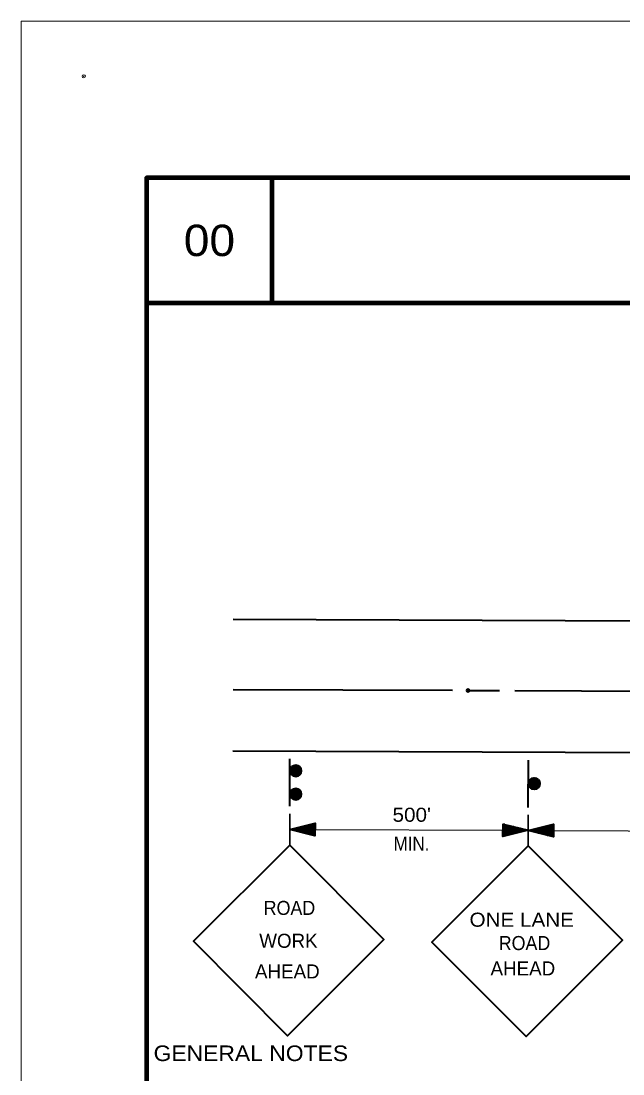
# Model space of a CAD drawing. Extents: x 1.859 to 2.776, y -0.604 to 0.105.
# Drawn here: x 1.8591 to 2.059, y -0.2446 to 0.1048 of the extents above; entities that cross this region are included whole.
import ezdxf
from ezdxf.enums import TextEntityAlignment as Align

# ---------------------------------------------------------------- set-up
doc = ezdxf.new("R2010")
doc.units = 0
doc.header["$LTSCALE"] = 0.0021
doc.header["$PDMODE"] = 32
doc.header["$PDSIZE"] = 0.00105
for name, color, linetype, lineweight in [('1', 7, 'Continuous', 35), ('10', 7, 'Continuous', 35), ('2', 7, 'Continuous', 13), ('9', 7, 'Continuous', 25)]:
    doc.layers.add(name, color=color, linetype=linetype, lineweight=lineweight)

msp = doc.modelspace()

# ---------------------------------------------------------------- linework, layer by layer
at = {"layer": '1', "lineweight": 100}
for p, q in [((1.942417, 0.052833), (1.942417, 0.011167)), ((1.942417, 0.011167), (1.90075, 0.011167))]:
    msp.add_line(p, q, dxfattribs=at)
at = {"layer": '1', "lineweight": 40}
for p, q in [((1.929583, -0.093667), (2.726667, -0.09675)), ((1.9295, -0.117), (2.002417, -0.11725)), ((2.007583, -0.117333), (2.018, -0.117333)), ((2.023167, -0.117333), (2.07575, -0.117583)), ((1.929417, -0.137417), (2.7265, -0.1405)), ((2.027583, -0.156167), (2.027667, -0.140417))]:
    msp.add_line(p, q, dxfattribs=at)
at = {"layer": '1'}
for p, q in [((1.948417, -0.143917), (1.950333, -0.142)), ((1.948417, -0.143667), (1.950083, -0.142)), ((1.948417, -0.144083), (1.9505, -0.142)), ((1.948417, -0.144333), (1.95075, -0.142)), ((1.948417, -0.144583), (1.950917, -0.142083)), ((1.9485, -0.143333), (1.949667, -0.142083)), ((1.948583, -0.144667), (1.951083, -0.142167)), ((1.948667, -0.144833), (1.95125, -0.14225)), ((1.94875, -0.145083), (1.951417, -0.142333)), ((1.948833, -0.14525), (1.951583, -0.1425)), ((1.948917, -0.145333), (1.951667, -0.142583)), ((1.949167, -0.1455), (1.951917, -0.14275)), ((1.94925, -0.145583), (1.952, -0.142833)), ((1.949417, -0.14575), (1.952083, -0.143083)), ((1.949667, -0.14575), (1.952167, -0.14325)), ((1.949917, -0.145833), (1.95225, -0.143417)), ((1.950083, -0.145833), (1.95225, -0.143667)), ((1.95025, -0.145833), (1.952333, -0.143833)), ((1.950417, -0.145917), (1.95225, -0.144083)), ((1.95075, -0.145833), (1.95225, -0.144333)), ((1.951, -0.145833), (1.952167, -0.144583)), ((2.027667, -0.148167), (2.029583, -0.14625)), ((2.027667, -0.147917), (2.029333, -0.14625)), ((2.027667, -0.148333), (2.02975, -0.14625)), ((2.027667, -0.148583), (2.03, -0.14625)), ((2.027667, -0.148833), (2.030167, -0.146333)), ((2.02775, -0.147583), (2.028917, -0.146333)), ((2.027833, -0.148917), (2.030333, -0.146417)), ((2.027917, -0.149083), (2.0305, -0.1465)), ((2.028, -0.149333), (2.030667, -0.146583)), ((2.028083, -0.1495), (2.030833, -0.14675)), ((1.948417, -0.151667), (1.950333, -0.14975)), ((1.948417, -0.151417), (1.950083, -0.14975)), ((1.948417, -0.151833), (1.9505, -0.14975)), ((1.948417, -0.152083), (1.95075, -0.14975)), ((1.948417, -0.152333), (1.950917, -0.149833)), ((1.9485, -0.151083), (1.949667, -0.149833)), ((1.948583, -0.152417), (1.951083, -0.149917)), ((1.948667, -0.152583), (1.95125, -0.15)), ((1.94875, -0.152833), (1.951417, -0.150083)), ((1.948833, -0.153), (1.951583, -0.15025)), ((2.028167, -0.149583), (2.030917, -0.146833)), ((2.028417, -0.14975), (2.031167, -0.147)), ((2.0285, -0.149833), (2.03125, -0.147083)), ((2.028667, -0.15), (2.031333, -0.147333)), ((2.028917, -0.15), (2.031417, -0.1475)), ((2.029167, -0.150083), (2.0315, -0.147667)), ((2.029333, -0.150083), (2.0315, -0.147917)), ((2.0295, -0.150083), (2.031583, -0.148083)), ((2.029667, -0.150167), (2.0315, -0.148333)), ((2.03, -0.150083), (2.0315, -0.148583)), ((2.03025, -0.150083), (2.031417, -0.148833)), ((1.948917, -0.153083), (1.951667, -0.150333)), ((1.949167, -0.15325), (1.951917, -0.1505)), ((1.94925, -0.153333), (1.952, -0.150583)), ((1.949417, -0.1535), (1.952083, -0.150833)), ((1.949667, -0.1535), (1.952167, -0.151)), ((1.949917, -0.153583), (1.95225, -0.151167)), ((1.950083, -0.153583), (1.95225, -0.151417)), ((1.95025, -0.153583), (1.952333, -0.151583)), ((1.950417, -0.153667), (1.95225, -0.151833)), ((1.95075, -0.153583), (1.95225, -0.152083)), ((1.951, -0.153583), (1.952167, -0.152333)), ((1.948333, -0.168667), (1.948333, -0.158333)), ((2.027583, -0.168917), (2.027583, -0.158583))]:
    msp.add_line(p, q, dxfattribs=at)
at = {"layer": '1', "lineweight": 25}
msp.add_line((1.948333, -0.1635), (2.027583, -0.16375), dxfattribs=at)
at = {"layer": '1', "lineweight": 100}
for points in [[(2.734083, 0.052833), (1.90075, 0.052833), (1.90075, -0.561833)], [(2.734083, 0.011167), (2.692417, 0.011167), (1.942417, 0.011167)]]:
    msp.add_lwpolyline(points, dxfattribs=at)
at = {"layer": '1', "lineweight": 40}
msp.add_lwpolyline([(1.948417, -0.15575), (1.948417, -0.147917), (1.948417, -0.14)], dxfattribs=at)
at = {"layer": '1', "lineweight": 25}
msp.add_lwpolyline([(2.027583, -0.163833), (2.127333, -0.164167), (2.177333, -0.164333)], dxfattribs=at)
at = {"layer": '1', "lineweight": 40}
for points in [[(1.948333, -0.168667), (1.916333, -0.200583), (1.947583, -0.231917), (1.979583, -0.2)], [(2.027583, -0.168917), (1.995583, -0.200833), (2.026833, -0.232167), (2.058833, -0.20025)]]:
    msp.add_lwpolyline(points, close=True, dxfattribs=at)
at = {"layer": '1'}
for centre in [(1.950333, -0.144), (2.029583, -0.14825), (1.950333, -0.15175)]:
    msp.add_circle(centre, 0.001956, dxfattribs=at)
msp.add_point((2.007583, -0.117333), dxfattribs=at)
at = {"layer": '10'}
for p, q in [((1.95675, -0.1635), (1.948333, -0.1635)), ((1.95675, -0.16375), (1.952083, -0.163583)), ((1.952083, -0.16375), (1.95675, -0.163917)), ((1.952083, -0.163917), (1.95675, -0.164083)), ((1.952167, -0.163417), (1.95675, -0.163583)), ((2.019167, -0.1625), (2.0235, -0.16275)), ((2.023833, -0.163333), (2.019167, -0.163167)), ((2.023833, -0.1635), (2.019167, -0.163333)), ((2.019167, -0.1635), (2.023833, -0.163667)), ((2.02375, -0.163833), (2.019167, -0.163667)), ((2.019167, -0.16375), (2.027583, -0.16375)), ((2.036, -0.163833), (2.027583, -0.163833)), ((2.036, -0.164083), (2.031333, -0.163917)), ((2.031333, -0.164083), (2.036, -0.16425)), ((2.031417, -0.16375), (2.036, -0.163917)), ((1.95675, -0.16475), (1.952417, -0.1645)), ((2.031333, -0.16425), (2.036, -0.164417)), ((2.036, -0.165083), (2.031667, -0.164833))]:
    msp.add_line(p, q, dxfattribs=at)
for points in [[(1.95675, -0.161417), (1.956667, -0.165583), (1.948333, -0.1635)], [(1.95675, -0.161417), (1.948333, -0.1635), (1.95675, -0.161417)], [(2.019167, -0.165833), (2.01925, -0.161667), (2.027583, -0.16375)], [(2.019167, -0.165833), (2.027583, -0.16375), (2.019167, -0.165833)], [(2.036, -0.16175), (2.035917, -0.165917), (2.027583, -0.163833)], [(2.036, -0.16175), (2.027583, -0.163833), (2.036, -0.16175)]]:
    msp.add_lwpolyline(points, dxfattribs=at)
for points in [[(1.948333, -0.1635), (1.95675, -0.161417), (1.956667, -0.165583), (1.95675, -0.161417)], [(2.027583, -0.16375), (2.019167, -0.165833), (2.01925, -0.161667), (2.019167, -0.165833)], [(2.027583, -0.163833), (2.036, -0.16175), (2.035917, -0.165917), (2.036, -0.16175)]]:
    msp.add_lwpolyline(points, close=True, dxfattribs=at)
at = {"layer": '2'}
for p, q in [((1.859083, 0.104833), (1.859083, -0.6035)), ((2.77575, 0.104833), (1.859083, 0.104833))]:
    msp.add_line(p, q, dxfattribs=at)
msp.add_point((1.879917, 0.0865), dxfattribs=at)
at = {"layer": '9'}
for p, q in [((1.948583, -0.163583), (1.952083, -0.16375)), ((1.948667, -0.163417), (1.952083, -0.163583)), ((1.94925, -0.16325), (1.952167, -0.163417)), ((1.949333, -0.16375), (1.952083, -0.163917)), ((1.94975, -0.163167), (1.952167, -0.16325)), ((1.950083, -0.163917), (1.952083, -0.164)), ((1.950333, -0.163), (1.952167, -0.163083)), ((1.950833, -0.162917), (1.952167, -0.162917)), ((1.950917, -0.164167), (1.952083, -0.164167)), ((1.951417, -0.16275), (1.952167, -0.16275)), ((1.951917, -0.162583), (1.952167, -0.162667)), ((1.952083, -0.164), (1.95675, -0.16425)), ((1.952083, -0.164167), (1.95675, -0.164417)), ((1.952167, -0.162667), (1.95675, -0.162833)), ((1.952167, -0.16275), (1.95675, -0.163)), ((1.952167, -0.162917), (1.95675, -0.163167)), ((1.952167, -0.163083), (1.95675, -0.163333)), ((1.952167, -0.16325), (1.95675, -0.1635)), ((1.9525, -0.1625), (1.95675, -0.162667)), ((1.953, -0.162333), (1.95675, -0.1625)), ((1.953583, -0.16225), (1.95675, -0.162333)), ((1.954083, -0.162083), (1.95675, -0.162167)), ((1.954667, -0.161917), (1.95675, -0.162083)), ((1.955167, -0.161833), (1.95675, -0.161917)), ((1.95575, -0.161667), (1.95675, -0.16175)), ((1.95625, -0.161583), (1.95675, -0.161583)), ((2.02125, -0.162167), (2.019167, -0.162083)), ((2.022, -0.162333), (2.019167, -0.16225)), ((2.02275, -0.1625), (2.019167, -0.162333)), ((2.023833, -0.162917), (2.019167, -0.162667)), ((2.023833, -0.163083), (2.019167, -0.162833)), ((2.023833, -0.16325), (2.019167, -0.163)), ((2.02375, -0.164), (2.019167, -0.16375)), ((2.02375, -0.164167), (2.019167, -0.163917)), ((2.02375, -0.164333), (2.019167, -0.164083)), ((2.01975, -0.16175), (2.01925, -0.16175)), ((2.0205, -0.162), (2.01925, -0.161917)), ((2.026667, -0.164), (2.02375, -0.163833)), ((2.026167, -0.164083), (2.02375, -0.164)), ((2.025583, -0.16425), (2.02375, -0.164167)), ((2.02425, -0.162917), (2.023833, -0.162917)), ((2.025, -0.163083), (2.023833, -0.163083)), ((2.025833, -0.163333), (2.023833, -0.16325)), ((2.026583, -0.1635), (2.023833, -0.163333)), ((2.027333, -0.163667), (2.023833, -0.1635)), ((2.02725, -0.163833), (2.023833, -0.163667)), ((2.027833, -0.163917), (2.031333, -0.164083)), ((2.027917, -0.16375), (2.031333, -0.163917)), ((2.0285, -0.163583), (2.031417, -0.16375)), ((2.028583, -0.164083), (2.031333, -0.16425)), ((2.029, -0.1635), (2.031417, -0.163583)), ((2.029583, -0.163333), (2.031417, -0.163417)), ((2.030083, -0.16325), (2.031417, -0.16325)), ((2.030667, -0.163083), (2.031417, -0.163083)), ((2.031167, -0.162917), (2.031417, -0.163)), ((2.031417, -0.163), (2.036, -0.163167)), ((2.031417, -0.163083), (2.036, -0.163333)), ((2.031417, -0.16325), (2.036, -0.1635)), ((2.031417, -0.163417), (2.036, -0.163667)), ((2.031417, -0.163583), (2.036, -0.163833)), ((2.03175, -0.162833), (2.036, -0.163)), ((2.03225, -0.162667), (2.036, -0.162833)), ((2.032833, -0.162583), (2.036, -0.162667)), ((2.033333, -0.162417), (2.036, -0.1625)), ((2.033917, -0.16225), (2.036, -0.162417)), ((2.034417, -0.162167), (2.036, -0.16225)), ((2.035, -0.162), (2.036, -0.162083)), ((2.0355, -0.161917), (2.036, -0.161917)), ((1.951667, -0.164333), (1.952083, -0.164333)), ((1.952083, -0.164333), (1.95675, -0.164583)), ((1.953167, -0.16475), (1.95675, -0.164917)), ((1.953917, -0.164917), (1.95675, -0.165)), ((1.954667, -0.165083), (1.95675, -0.165167)), ((1.955417, -0.16525), (1.956667, -0.165333)), ((1.956167, -0.1655), (1.956667, -0.1655)), ((2.02375, -0.1645), (2.019167, -0.16425)), ((2.02375, -0.164583), (2.019167, -0.164417)), ((2.023417, -0.16475), (2.019167, -0.164583)), ((2.022917, -0.164917), (2.019167, -0.16475)), ((2.022333, -0.165), (2.019167, -0.164917)), ((2.021833, -0.165167), (2.019167, -0.165083)), ((2.02125, -0.165333), (2.019167, -0.165167)), ((2.02075, -0.165417), (2.019167, -0.165333)), ((2.020167, -0.165583), (2.019167, -0.1655)), ((2.019667, -0.165667), (2.019167, -0.165667)), ((2.025083, -0.164333), (2.02375, -0.164333)), ((2.0245, -0.1645), (2.02375, -0.1645)), ((2.024, -0.164667), (2.02375, -0.164583)), ((2.029333, -0.16425), (2.031333, -0.164333)), ((2.030167, -0.1645), (2.031333, -0.1645)), ((2.030917, -0.164667), (2.031333, -0.164667)), ((2.031333, -0.164333), (2.036, -0.164583)), ((2.031333, -0.1645), (2.036, -0.16475)), ((2.031333, -0.164667), (2.036, -0.164917)), ((2.032417, -0.165083), (2.036, -0.16525)), ((2.033167, -0.16525), (2.036, -0.165333)), ((2.033917, -0.165417), (2.035917, -0.1655)), ((2.034667, -0.165583), (2.035917, -0.165667)), ((2.035417, -0.165833), (2.035917, -0.165833))]:
    msp.add_line(p, q, dxfattribs=at)
at = {"layer": '9', "lineweight": 40}
for points in [[(1.948333, -0.1635), (1.95675, -0.161417), (1.956667, -0.165583)], [(2.027583, -0.16375), (2.019167, -0.165833), (2.01925, -0.161667)], [(2.027583, -0.163833), (2.036, -0.16175), (2.035917, -0.165917)]]:
    msp.add_lwpolyline(points, close=True, dxfattribs=at)

# ---------------------------------------------------------------- texts
at = {"layer": '1'}
for s, height, width, p in [('00', 0.01042, 1.1, (1.921667, 0.026833)), ("500'", 0.004666, 1.1, (1.988875, -0.160917)), ('MIN.', 0.004666, 0.9, (1.988792, -0.1705)), ('ROAD', 0.004666, 0.95, (1.94825, -0.191833)), ('ONE LANE', 0.004666, 1.1, (2.025417, -0.19575)), ('ROAD', 0.004666, 0.95, (2.026333, -0.2035)), ('GENERAL NOTES', 0.005167, 1.1, (1.935417, -0.240333))]:
    msp.add_text(s, height=height, dxfattribs=dict(at, width=width)).set_placement(p, align=Align.CENTER)
for s, p in [('WORK', (1.947917, -0.20275)), ('AHEAD', (1.947542, -0.212917)), ('AHEAD', (2.025792, -0.211917))]:
    msp.add_text(s, height=0.004666, dxfattribs=at).set_placement(p, align=Align.CENTER)

doc.saveas('drawing.dxf')
